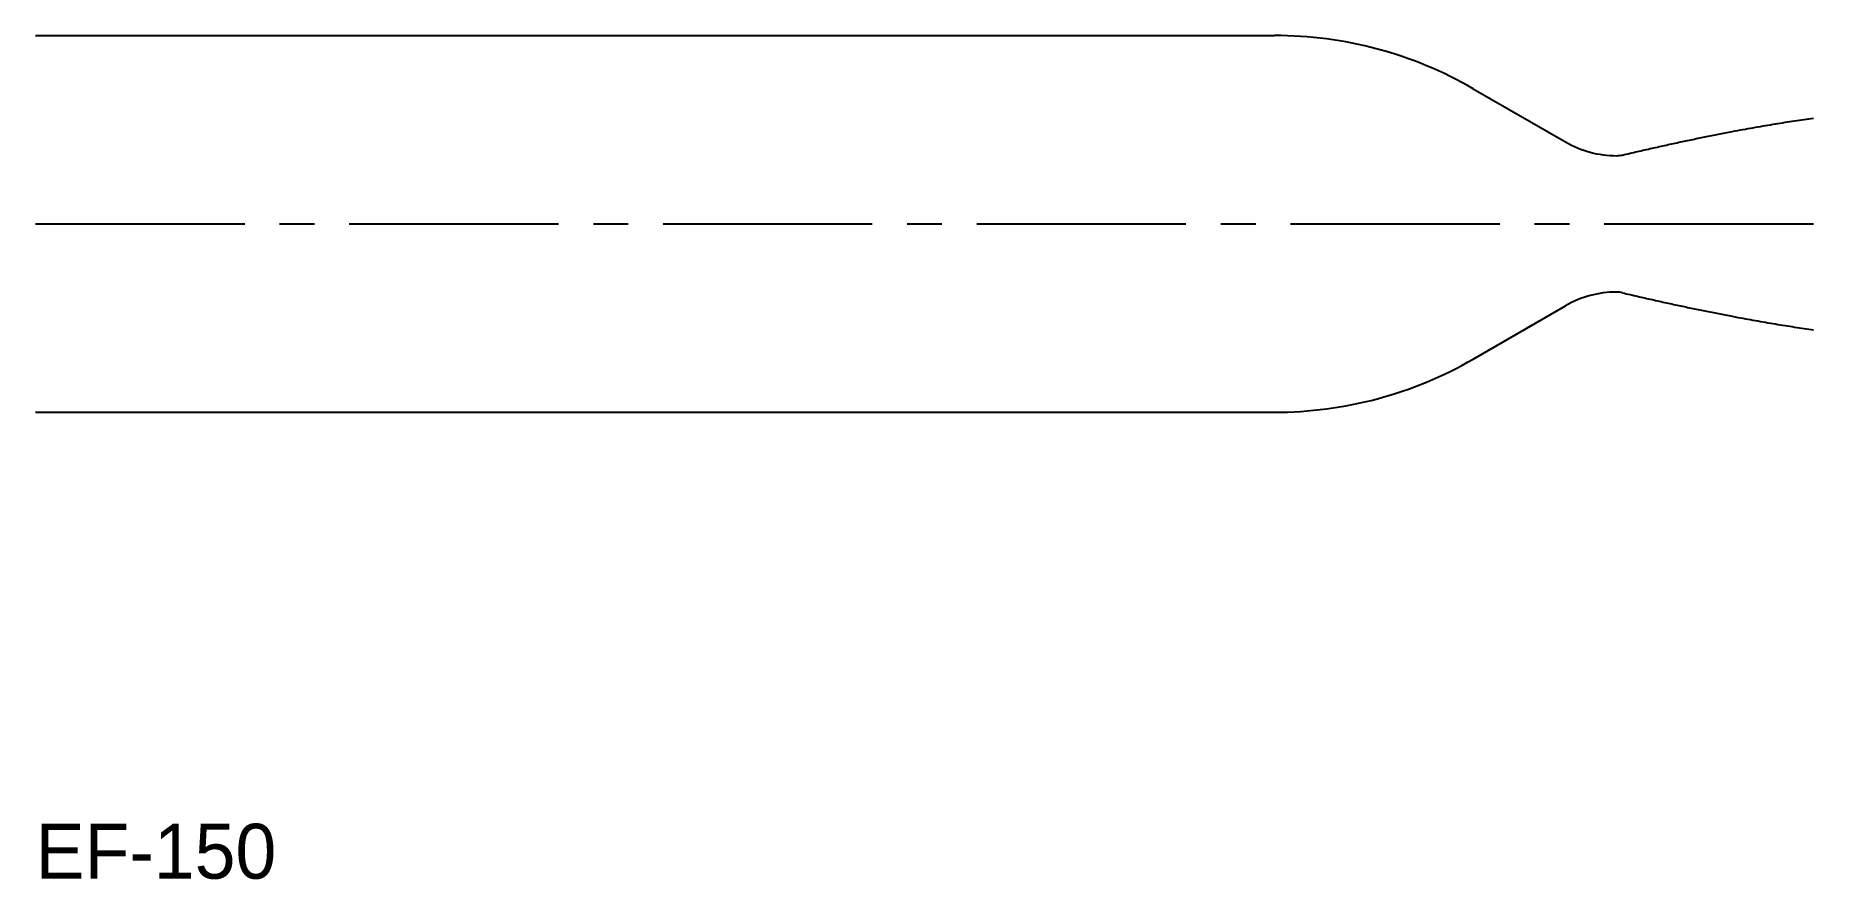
# Model space of a CAD drawing. Header units: millimetres. Extents: x 0 to 162, y -60 to 17.
import ezdxf

# ---------------------------------------------------------------- set-up
doc = ezdxf.new("R2010")
doc.units = ezdxf.units.MM
doc.linetypes.add('CENTER2', pattern=[28.575, 19.05, -3.175, 3.175, -3.175])
doc.layers.get('0').update_dxf_attribs({"color": 1})
doc.layers.add('Dimensions', color=5, linetype='Continuous')
doc.styles.get("Standard").update_dxf_attribs({"font": 'txt', "width": 0.75})

msp = doc.modelspace()

# ---------------------------------------------------------------- linework, layer by layer
for p, q in [((0, 17.157438), (112.846236, 17.157438)), ((130.938803, 12.309549), (139.335592, 7.461661)), ((130.938803, -12.309549), (139.335592, -7.461661)), ((0, -17.157438), (112.846236, -17.157438))]:
    msp.add_line(p, q)
at = {"color": 3, "linetype": 'CENTER2'}
msp.add_line((0, 0), (161.921107, 0), dxfattribs=at)
for centre, radius, start, end in [((112.846236, -19.027695), 36.185133, 60, 90), ((143.995395, 15.532676), 9.319606, 240, 270), ((143.995395, 8.586463), 2.373393, 270, 283.280128), ((143.995395, -15.532676), 9.319606, 90, 120), ((143.995395, -8.586463), 2.373393, 76.719872, 90), ((112.846236, 19.027695), 36.185133, 270, 300)]:
    msp.add_arc(centre, radius, start, end)
for points in [[(144.540592, 6.276538), (154.226173, 8.562566), (161.921107, 9.644018)], [(144.540592, -6.276538), (154.226173, -8.562566), (161.921107, -9.644018)]]:
    msp.add_open_spline(points, degree=2)

# ---------------------------------------------------------------- texts
at = {"layer": 'Dimensions', "color": 3}
msp.add_text('EF-150', height=5, dxfattribs=at).set_placement((0, -59.644018))

doc.saveas('drawing.dxf')
